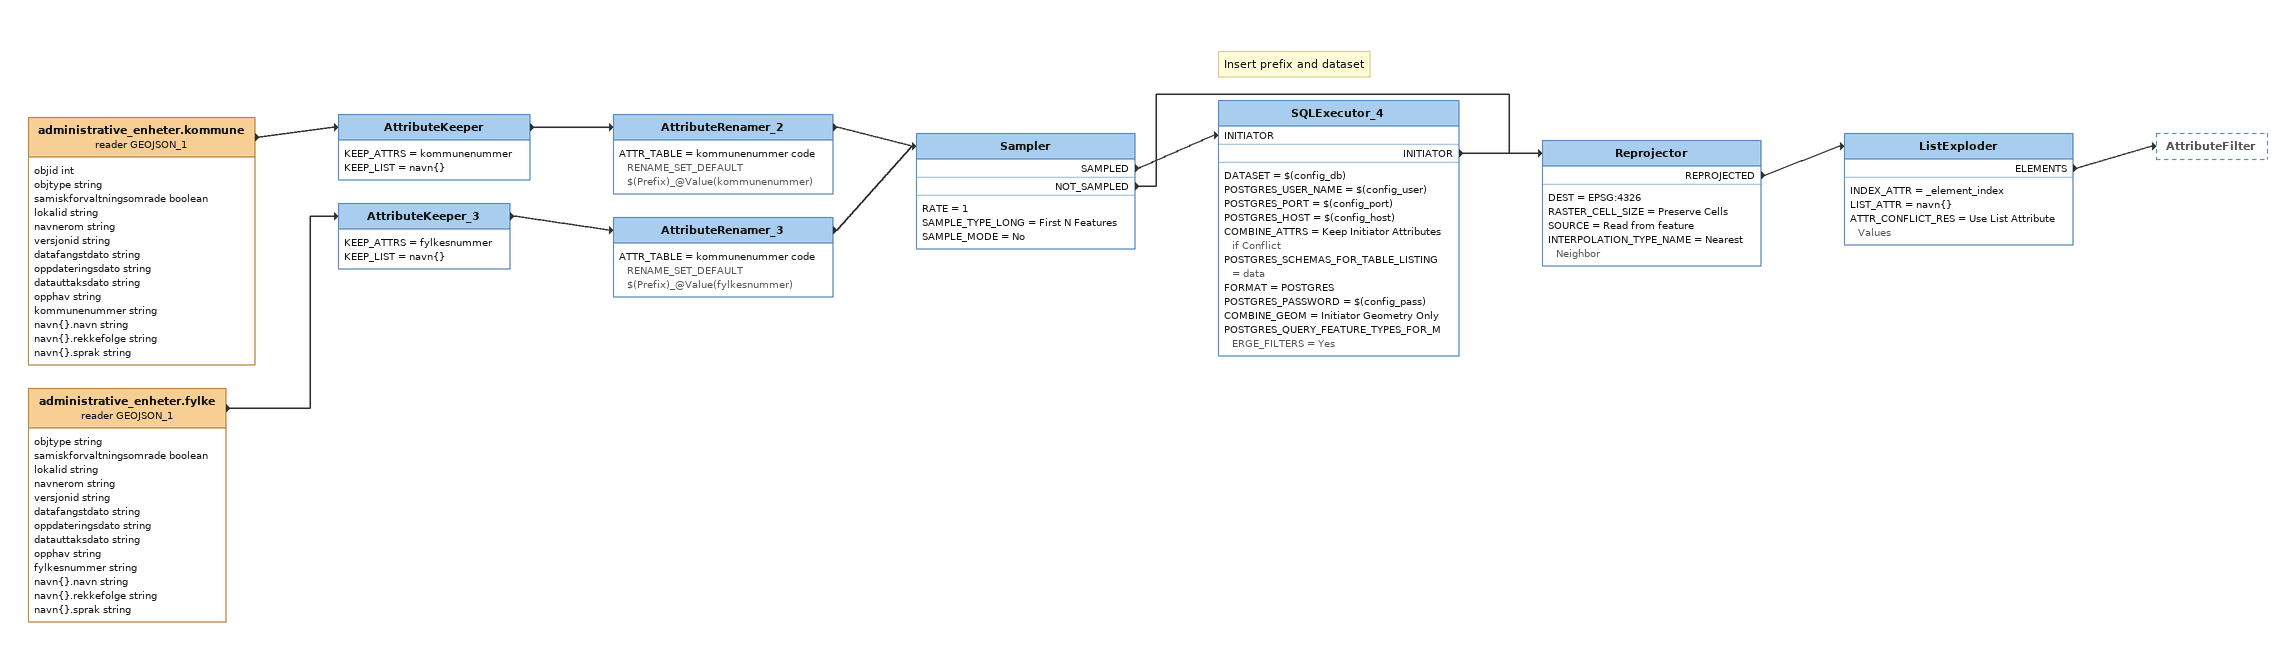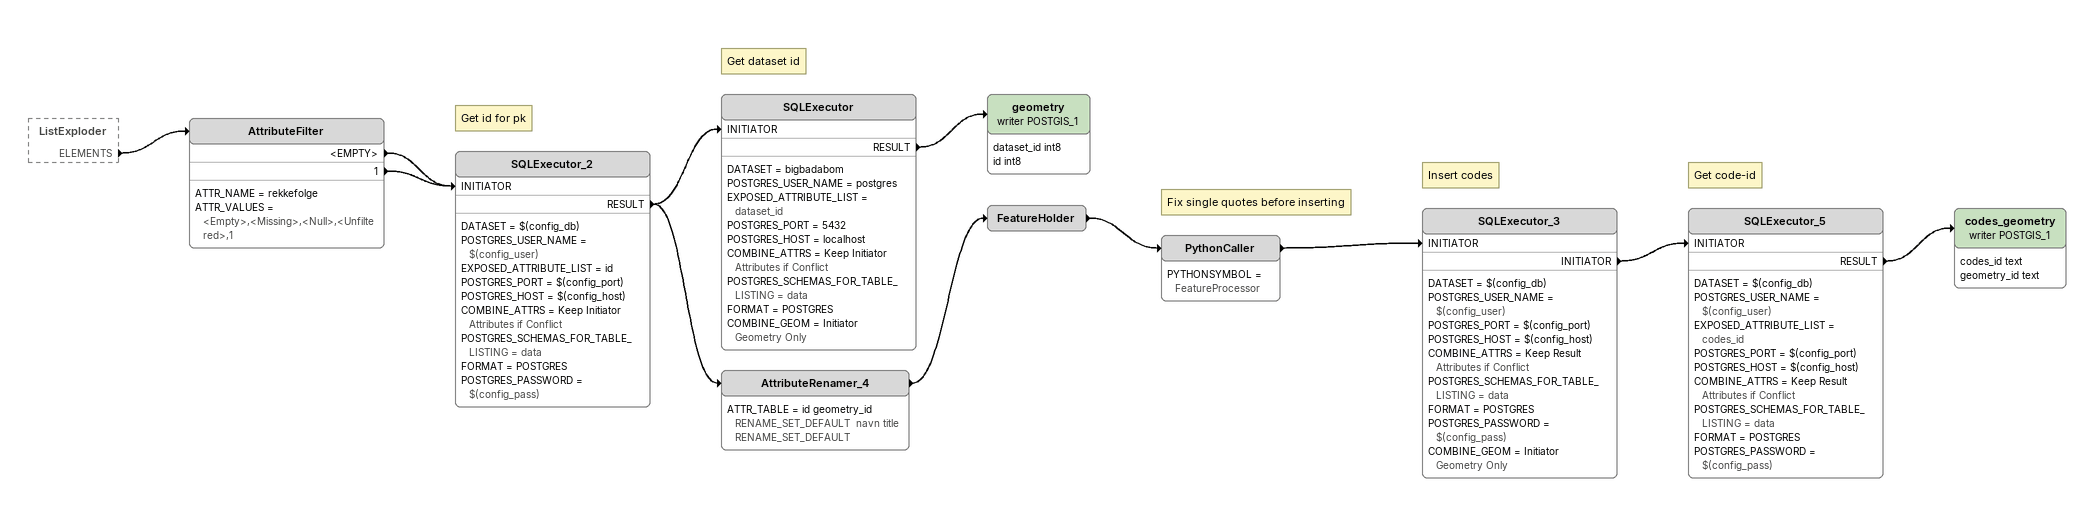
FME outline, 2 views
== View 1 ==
administrative_enheter.kommune (reader GEOJSON_1)
    attributes: objid int, objtype string, samiskforvaltningsomrade boolean, lokalid string, navnerom string, versjonid string, datafangstdato string, oppdateringsdato string, datauttaksdato string, opphav string, kommunenummer string, navn{}.navn string, navn{}.rekkefolge string, navn{}.sprak string
    -> AttributeKeeper
AttributeKeeper
    KEEP_ATTRS = kommunenummer
    KEEP_LIST = navn{}
    -> AttributeRenamer_2
AttributeRenamer_2
    ATTR_TABLE = kommunenummer code RENAME_SET_DEFAULT $(Prefix)_@Value(kommunenummer)
    -> Sampler
administrative_enheter.fylke (reader GEOJSON_1)
    attributes: objtype string, samiskforvaltningsomrade boolean, lokalid string, navnerom string, versjonid string, datafangstdato string, oppdateringsdato string, datauttaksdato string, opphav string, fylkesnummer string, navn{}.navn string, navn{}.rekkefolge string, navn{}.sprak string
    -> AttributeKeeper_3
AttributeKeeper_3
    KEEP_ATTRS = fylkesnummer
    KEEP_LIST = navn{}
    -> AttributeRenamer_3
AttributeRenamer_3
    ATTR_TABLE = kommunenummer code RENAME_SET_DEFAULT $(Prefix)_@Value(fylkesnummer)
    -> Sampler
Sampler
    RATE = 1
    SAMPLE_TYPE_LONG = First N Features
    SAMPLE_MODE = No
    SAMPLED -> SQLExecutor_4 [INITIATOR]
    NOT_SAMPLED -> Reprojector
Note: Insert prefix and dataset
SQLExecutor_4
    DATASET = $(config_db)
    POSTGRES_USER_NAME = $(config_user)
    POSTGRES_PORT = $(config_port)
    POSTGRES_HOST = $(config_host)
    COMBINE_ATTRS = Keep Initiator Attributes if Conflict
    POSTGRES_SCHEMAS_FOR_TABLE_LISTING = data
    FORMAT = POSTGRES
    POSTGRES_PASSWORD = $(config_pass)
    COMBINE_GEOM = Initiator Geometry Only
    POSTGRES_QUERY_FEATURE_TYPES_FOR_MERGE_FILTERS = Yes
    INITIATOR -> Reprojector
Reprojector
    DEST = EPSG:4326
    RASTER_CELL_SIZE = Preserve Cells
    SOURCE = Read from feature
    INTERPOLATION_TYPE_NAME = Nearest Neighbor
    REPROJECTED -> ListExploder
ListExploder
    INDEX_ATTR = _element_index
    LIST_ATTR = navn{}
    ATTR_CONFLICT_RES = Use List Attribute Values
    ELEMENTS -> AttributeFilter

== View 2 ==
ListExploder [outside]
    ELEMENTS -> AttributeFilter
AttributeFilter
    ATTR_NAME = rekkefolge
    ATTR_VALUES = <Empty>,<Missing>,<Null>,<Unfiltered>,1
    <EMPTY> -> SQLExecutor_2 [INITIATOR]
    1 -> SQLExecutor_2 [INITIATOR]
Note: Get id for pk
SQLExecutor_2
    DATASET = $(config_db)
    POSTGRES_USER_NAME = $(config_user)
    EXPOSED_ATTRIBUTE_LIST = id
    POSTGRES_PORT = $(config_port)
    POSTGRES_HOST = $(config_host)
    COMBINE_ATTRS = Keep Initiator Attributes if Conflict
    POSTGRES_SCHEMAS_FOR_TABLE_LISTING = data
    FORMAT = POSTGRES
    POSTGRES_PASSWORD = $(config_pass)
    RESULT -> SQLExecutor [INITIATOR]
    RESULT -> AttributeRenamer_4
Note: Get dataset id
SQLExecutor
    DATASET = bigbadabom
    POSTGRES_USER_NAME = postgres
    EXPOSED_ATTRIBUTE_LIST = dataset_id
    POSTGRES_PORT = 5432
    POSTGRES_HOST = localhost
    COMBINE_ATTRS = Keep Initiator Attributes if Conflict
    POSTGRES_SCHEMAS_FOR_TABLE_LISTING = data
    FORMAT = POSTGRES
    COMBINE_GEOM = Initiator Geometry Only
    RESULT -> geometry (writer POSTGIS_1)
geometry (writer POSTGIS_1)
    attributes: dataset_id int8, id int8
AttributeRenamer_4
    ATTR_TABLE = id geometry_id RENAME_SET_DEFAULT  navn title RENAME_SET_DEFAULT
    -> FeatureHolder
FeatureHolder
    -> PythonCaller
Note: Fix single quotes before inserting
PythonCaller
    PYTHONSYMBOL = FeatureProcessor
    -> SQLExecutor_3 [INITIATOR]
Note: Insert codes
SQLExecutor_3
    DATASET = $(config_db)
    POSTGRES_USER_NAME = $(config_user)
    POSTGRES_PORT = $(config_port)
    POSTGRES_HOST = $(config_host)
    COMBINE_ATTRS = Keep Result Attributes if Conflict
    POSTGRES_SCHEMAS_FOR_TABLE_LISTING = data
    FORMAT = POSTGRES
    POSTGRES_PASSWORD = $(config_pass)
    COMBINE_GEOM = Initiator Geometry Only
    INITIATOR -> SQLExecutor_5 [INITIATOR]
Note: Get code-id
SQLExecutor_5
    DATASET = $(config_db)
    POSTGRES_USER_NAME = $(config_user)
    EXPOSED_ATTRIBUTE_LIST = codes_id
    POSTGRES_PORT = $(config_port)
    POSTGRES_HOST = $(config_host)
    COMBINE_ATTRS = Keep Result Attributes if Conflict
    POSTGRES_SCHEMAS_FOR_TABLE_LISTING = data
    FORMAT = POSTGRES
    POSTGRES_PASSWORD = $(config_pass)
    RESULT -> codes_geometry (writer POSTGIS_1)
codes_geometry (writer POSTGIS_1)
    attributes: codes_id text, geometry_id text
